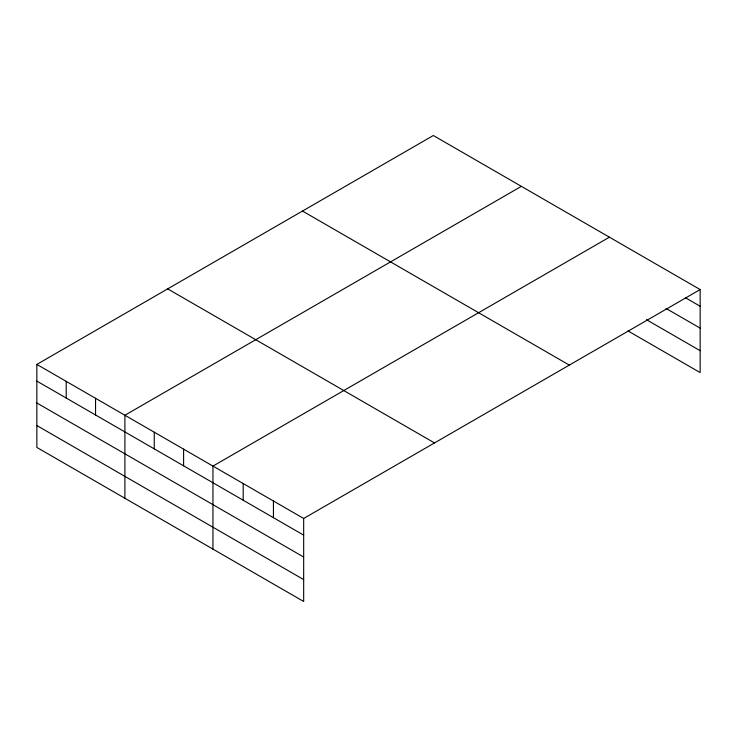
<?xml version="1.0" encoding="UTF-8"?>
<svg xmlns="http://www.w3.org/2000/svg" width="737" height="737" viewBox="0 0 737 737"><rect width="100%" height="100%" fill="white"/><g stroke="black" fill="none" stroke-linecap="round" stroke-linejoin="round"><path stroke-width="1.11" d="M700.15 289.567L433.328 135.516L36.85 364.419L36.85 447.433L303.672 601.484L303.672 518.47L700.15 289.567L700.15 372.581L627.961 330.904M521.372 186.35L124.903 415.253L124.903 498.267M609.425 237.185L212.956 466.088L212.956 549.111M685.521 297.794L700.15 306.242M666.008 308.416L700.15 328.131M646.496 319.711L700.15 350.692M302.483 211.049L569.314 365.101M167.686 288.876L434.517 442.928M36.85 364.419L303.672 518.47M36.85 381.093L303.672 535.136M36.85 402.982L303.672 557.034M36.85 425.544L303.672 579.595M273.436 501.013L273.436 517.678M243.192 483.546L243.192 500.22M183.605 449.146L183.605 465.821M154.254 432.195L154.254 448.87M95.552 398.312L95.552 414.977M66.201 381.361L66.201 398.035"/></g></svg>
